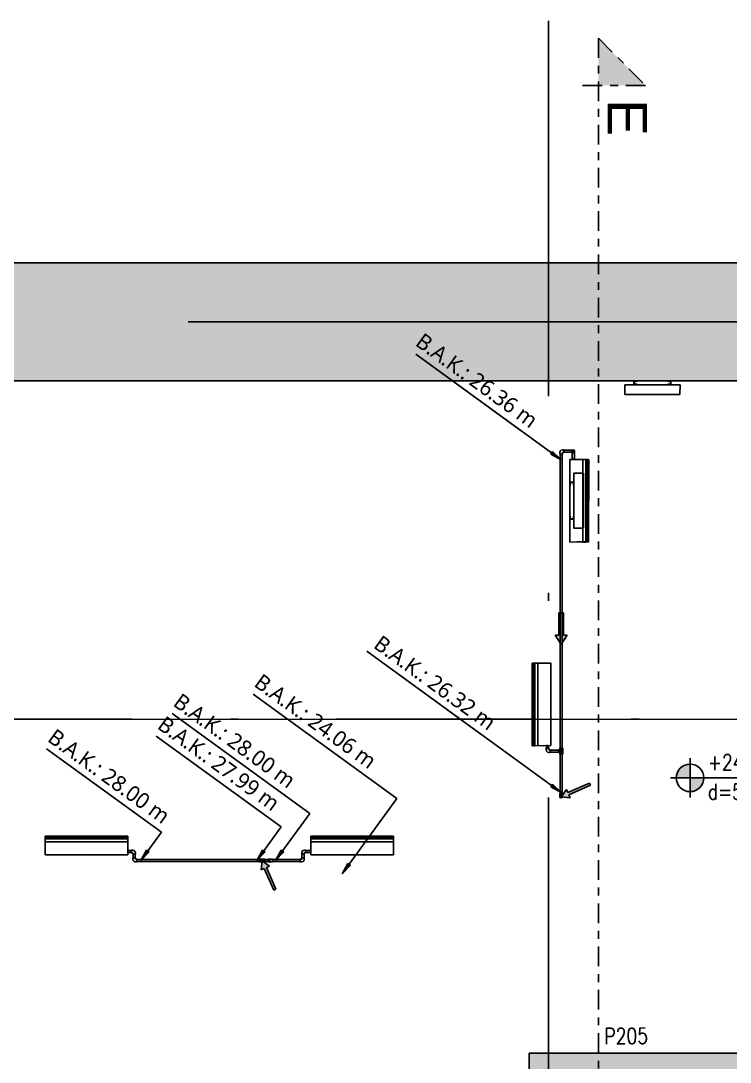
# Model space of a CAD drawing. Header units: inches. Extents: x 400392 to 401495, y 4543971 to 4544133.
# Drawn here: x 400850.69 to 400859.7, y 4544063.98 to 4544077.22 of the extents above; entities that cross this region are included whole.
import ezdxf
from ezdxf.enums import TextEntityAlignment as Align

# ---------------------------------------------------------------- set-up
doc = ezdxf.new("R2010")
doc.units = ezdxf.units.IN
doc.header["$MEASUREMENT"] = 0
for name, pattern in [('AKS', [3, 2.5, -0.25, 0, -0.25]), ('CENTER', [2, 1.25, -0.25, 0.25, -0.25]), ('CONTINU', [0]), ('DASHDOT2', [0.5, 0.25, -0.125, 0, -0.125])]:
    doc.linetypes.add(name, pattern=pattern)
doc.layers.add('A-DETL', color=90, linetype='Continuous', lineweight=15)
doc.layers.add('A-DETL-GENF', color=92, linetype='Continuous', lineweight=9)
for name, color, linetype in [('aks prota', 2, 'AKS'), ('kesit tarama prota', 252, 'Continuous'), ('kolon tarama prota', 252, 'Continuous'), ('perde prota', 1, 'Continuous'), ('PRT-AL-TUNEL_EKSENI', 14, 'DASHDOT2'), ('skesit prota', 7, 'Continuous'), ('st-s_level (kot)', 6, 'Continuous'), ('st-s_levelmark (kot işareti)', 4, 'Continuous'), ('tkesit prota', 7, 'Continuous'), ('tperde prota', 6, 'Continuous')]:
    doc.layers.add(name, color=color, linetype=linetype)
doc.styles.add('Arial', font='Arial.ttf')
doc.styles.add('OLCU', font='romanstw.shx')
doc.styles.add('Segoe UI Light_1', font='', dxfattribs={"height": 200})
doc.styles.add('tkolon', font='romanstw.shx')
doc.styles.get('Segoe UI Light_1').set_extended_font_data('Segoe UI Light')

# ---------------------------------------------------------------- blocks, each defined once
blk = doc.blocks.new('+24.06 mekanik')
at = {"layer": 'kolon tarama prota'}
for points in [[(98174, 200864), (98024, 200883), (98024, 200844)], [(99554, 198965), (99422, 199014), (99461, 199042), (99294, 199271), (99343, 199306), (99509, 199077), (99548, 199105)], [(100693, 197395), (100693, 197513), (100731, 197491), (100881, 197750), (100907, 197735), (100757, 197476), (100795, 197454)], [(100660, 197442), (100510, 197462), (100510, 197422)], [(99017, 194968), (99037, 195118), (98997, 195118)], [(98232, 194608), (98252, 194758), (98213, 194758)], [(98039, 194468), (98059, 194618), (98019, 194618)], [(98094, 194505), (98212, 194505), (98190, 194467), (98449, 194317), (98434, 194291), (98175, 194441), (98153, 194403)], [(96847, 193601), (96866, 193751), (96827, 193751)]]:
    blk.add_hatch(color=253, dxfattribs=at).paths.add_polyline_path(points, flags=0)
at = {"layer": 'kolon tarama prota', "color": 253}
for p, q in [((98835, 202524), (98268, 202112)), ((98268, 202112), (98835, 202524)), ((98712, 202497), (98680, 202473)), ((98680, 202473), (98712, 202497)), ((98680, 202473), (98683, 202469)), ((98683, 202469), (98680, 202473)), ((98680, 202473), (98680, 202473)), ((98683, 202469), (98711, 202490)), ((98711, 202490), (98683, 202469)), ((98683, 202469), (98683, 202469)), ((98735, 202457), (98706, 202437)), ((98706, 202437), (98735, 202457)), ((98706, 202437), (98709, 202433)), ((98709, 202433), (98706, 202437)), ((98706, 202437), (98706, 202437)), ((98709, 202433), (98742, 202456)), ((98742, 202456), (98709, 202433)), ((98709, 202433), (98709, 202433)), ((98711, 202490), (98735, 202457)), ((98735, 202457), (98711, 202490)), ((98711, 202490), (98711, 202490)), ((98742, 202456), (98712, 202497)), ((98712, 202497), (98742, 202456)), ((98712, 202497), (98712, 202497)), ((98735, 202457), (98735, 202457)), ((98742, 202456), (98742, 202456)), ((98908, 202423), (98835, 202524)), ((98835, 202524), (98908, 202423)), ((98835, 202524), (98835, 202524)), ((98342, 202011), (98908, 202423)), ((98908, 202423), (98342, 202011)), ((98908, 202423), (98908, 202423)), ((98364, 202244), (98332, 202221)), ((98332, 202221), (98364, 202244)), ((98332, 202221), (98361, 202180)), ((98361, 202180), (98332, 202221)), ((98332, 202221), (98332, 202221)), ((98339, 202219), (98367, 202240)), ((98367, 202240), (98339, 202219)), ((98363, 202187), (98339, 202219)), ((98339, 202219), (98363, 202187)), ((98339, 202219), (98339, 202219)), ((98361, 202180), (98394, 202204)), ((98394, 202204), (98361, 202180)), ((98361, 202180), (98361, 202180)), ((98391, 202208), (98363, 202187)), ((98363, 202187), (98391, 202208)), ((98363, 202187), (98363, 202187)), ((98367, 202240), (98364, 202244)), ((98364, 202244), (98367, 202240)), ((98364, 202244), (98364, 202244)), ((98367, 202240), (98367, 202240)), ((98394, 202204), (98391, 202208)), ((98391, 202208), (98394, 202204)), ((98391, 202208), (98391, 202208)), ((98394, 202204), (98394, 202204)), ((98268, 202112), (98342, 202011)), ((98342, 202011), (98268, 202112)), ((98268, 202112), (98268, 202112)), ((98342, 202011), (98342, 202011)), ((98129, 200986), (98114, 200975)), ((98212, 201042), (98131, 200983)), ((98147, 200962), (98227, 201021)), ((98235, 201019), (98282, 200955)), ((98304, 200970), (98257, 201035)), ((98260, 200932), (98335, 200987)), ((98332, 200984), (98260, 200932)), ((98393, 201029), (98332, 200984)), ((98335, 200987), (98377, 201017)), ((98377, 201017), (98438, 201061)), ((98425, 201052), (98393, 201029)), ((99010, 200179), (98393, 201029)), ((98432, 201057), (98425, 201052)), ((99043, 200203), (98425, 201052)), ((98453, 201072), (98432, 201057)), ((99049, 200208), (98432, 201057)), ((98438, 201061), (98453, 201072)), ((99055, 200212), (98438, 201061)), ((98453, 201072), (99070, 200223)), ((99071, 200223), (98454, 201073)), ((95889, 200864), (97568, 200864)), ((98174, 200864), (95889, 200864)), ((98174, 200864), (98024, 200883)), ((98024, 200883), (98024, 200844)), ((98024, 200844), (98174, 200864)), ((98107, 200929), (98118, 200914)), ((98120, 200916), (100319, 197889)), ((98133, 200949), (98148, 200960)), ((98133, 200948), (98133, 200949)), ((98133, 200948), (98133, 200948)), ((98144, 200933), (98133, 200948)), ((100340, 197905), (98142, 200931)), ((98260, 200932), (98260, 200932)), ((98877, 200082), (98260, 200932)), ((98877, 200082), (98260, 200932)), ((98309, 200974), (98277, 200951)), ((98277, 200951), (98309, 200974)), ((98277, 200951), (98280, 200947)), ((98312, 200970), (98280, 200947)), ((98280, 200947), (98312, 200970)), ((98302, 200969), (98286, 200957)), ((98286, 200957), (98302, 200969)), ((98302, 200969), (98286, 200957)), ((98286, 200957), (98302, 200969)), ((98286, 200957), (98289, 200953)), ((98286, 200957), (98289, 200953)), ((98305, 200965), (98289, 200953)), ((98289, 200953), (98305, 200965)), ((98305, 200965), (98289, 200953)), ((98289, 200953), (98305, 200965)), ((98305, 200965), (98302, 200969)), ((98305, 200965), (98302, 200969)), ((98312, 200970), (98309, 200974)), ((98505, 200894), (98404, 200820)), ((98404, 200820), (98505, 200894)), ((98916, 200327), (98505, 200894)), ((98505, 200894), (98916, 200327)), ((98505, 200894), (98505, 200894)), ((98404, 200820), (98815, 200254)), ((98815, 200254), (98404, 200820)), ((98404, 200820), (98404, 200820)), ((98471, 200727), (98431, 200698)), ((98431, 200698), (98471, 200727)), ((98438, 200697), (98470, 200720)), ((98470, 200720), (98438, 200697)), ((98470, 200720), (98491, 200692)), ((98491, 200692), (98470, 200720)), ((98470, 200720), (98470, 200720)), ((98495, 200695), (98471, 200727)), ((98471, 200727), (98495, 200695)), ((98471, 200727), (98471, 200727)), ((98431, 200698), (98454, 200665)), ((98454, 200665), (98431, 200698)), ((98431, 200698), (98431, 200698)), ((98458, 200668), (98438, 200697)), ((98438, 200697), (98458, 200668)), ((98438, 200697), (98438, 200697)), ((98454, 200665), (98458, 200668)), ((98458, 200668), (98454, 200665)), ((98454, 200665), (98454, 200665)), ((98458, 200668), (98458, 200668)), ((98491, 200692), (98495, 200695)), ((98495, 200695), (98491, 200692)), ((98491, 200692), (98491, 200692)), ((98495, 200695), (98495, 200695)), ((98589, 200522), (98589, 200522)), ((98688, 200353), (98684, 200350)), ((98684, 200350), (98688, 200353)), ((98684, 200350), (98707, 200318)), ((98707, 200318), (98684, 200350)), ((98684, 200350), (98684, 200350)), ((98708, 200325), (98688, 200353)), ((98688, 200353), (98708, 200325)), ((98688, 200353), (98688, 200353)), ((98707, 200318), (98748, 200347)), ((98748, 200347), (98707, 200318)), ((98707, 200318), (98707, 200318)), ((98741, 200348), (98708, 200325)), ((98708, 200325), (98741, 200348)), ((98708, 200325), (98708, 200325)), ((98724, 200379), (98720, 200376)), ((98720, 200376), (98724, 200379)), ((98720, 200376), (98741, 200348)), ((98741, 200348), (98720, 200376)), ((98720, 200376), (98720, 200376)), ((98748, 200347), (98724, 200379)), ((98724, 200379), (98748, 200347)), ((98724, 200379), (98724, 200379)), ((98741, 200348), (98741, 200348)), ((98748, 200347), (98748, 200347)), ((98815, 200254), (98916, 200327)), ((98916, 200327), (98815, 200254)), ((98916, 200327), (98916, 200327)), ((98815, 200254), (98815, 200254)), ((99055, 200212), (98994, 200168)), ((99010, 200179), (99043, 200203)), ((99043, 200203), (99049, 200208)), ((99049, 200208), (99070, 200223)), ((99070, 200223), (99055, 200212)), ((98952, 200137), (98877, 200082)), ((98877, 200082), (98949, 200135)), ((98877, 200082), (98877, 200082)), ((98949, 200135), (99010, 200179)), ((98994, 200168), (98952, 200137)), ((99343, 199306), (99294, 199271)), ((99343, 199306), (99294, 199271)), ((99294, 199271), (99461, 199042)), ((99461, 199042), (99294, 199271)), ((99509, 199077), (99343, 199306)), ((99509, 199077), (99343, 199306)), ((99461, 199042), (99422, 199014)), ((99461, 199042), (99422, 199014)), ((99422, 199014), (99554, 198965)), ((99422, 199014), (99554, 198965)), ((99548, 199105), (99509, 199077)), ((99509, 199077), (99548, 199105)), ((99554, 198965), (99548, 199105)), ((99548, 199105), (99554, 198965)), ((99410, 198567), (99471, 198611)), ((99455, 198599), (99422, 198576)), ((99516, 198644), (99455, 198599)), ((99455, 198599), (100072, 197750)), ((99471, 198611), (99513, 198642)), ((99513, 198642), (99588, 198696)), ((99588, 198696), (99516, 198644)), ((99588, 198696), (99588, 198696)), ((99588, 198696), (100205, 197847)), ((99588, 198696), (100205, 197847)), ((99394, 198555), (100011, 197706)), ((99416, 198571), (99395, 198556)), ((99395, 198556), (99410, 198567)), ((100013, 197707), (99395, 198556)), ((99410, 198567), (100027, 197717)), ((99422, 198576), (99416, 198571)), ((99416, 198571), (100033, 197722)), ((99422, 198576), (100040, 197726)), ((99877, 198257), (99877, 198257)), ((100205, 197847), (100130, 197792)), ((100133, 197794), (100205, 197847)), ((100153, 197809), (100185, 197832)), ((100185, 197832), (100153, 197809)), ((100153, 197809), (100156, 197805)), ((100156, 197805), (100188, 197828)), ((100188, 197828), (100156, 197805)), ((100160, 197814), (100176, 197826)), ((100176, 197826), (100160, 197814)), ((100160, 197814), (100176, 197826)), ((100176, 197826), (100160, 197814)), ((100160, 197814), (100163, 197810)), ((100160, 197814), (100163, 197810)), ((100161, 197809), (100172, 197816)), ((100172, 197816), (100161, 197809)), ((100161, 197809), (100178, 197785)), ((100163, 197810), (100179, 197822)), ((100179, 197822), (100163, 197810)), ((100163, 197810), (100179, 197822)), ((100179, 197822), (100163, 197810)), ((100172, 197816), (100183, 197824)), ((100183, 197824), (100172, 197816)), ((100179, 197822), (100176, 197826)), ((100179, 197822), (100176, 197826)), ((100176, 197784), (100202, 197803)), ((100202, 197803), (100176, 197784)), ((100200, 197801), (100183, 197824)), ((100188, 197828), (100185, 197832)), ((100189, 197793), (100200, 197801)), ((100200, 197801), (100189, 197793)), ((100213, 197788), (100202, 197803)), ((100205, 197847), (100205, 197847)), ((100229, 197798), (100214, 197788)), ((100315, 197858), (100230, 197796)), ((100246, 197775), (100331, 197836)), ((100328, 197871), (100313, 197860)), ((100315, 197886), (100358, 197827)), ((100332, 197834), (100347, 197844)), ((100388, 197849), (100345, 197908)), ((100362, 197830), (100660, 197420)), ((100682, 197435), (100383, 197846)), ((100013, 197707), (100033, 197722)), ((100027, 197717), (100013, 197707)), ((100088, 197762), (100027, 197717)), ((100033, 197722), (100040, 197726)), ((100040, 197726), (100072, 197750)), ((100072, 197750), (100133, 197794)), ((100130, 197792), (100088, 197762)), ((100176, 197784), (100186, 197769)), ((100178, 197785), (100189, 197793)), ((100189, 197793), (100178, 197785)), ((100233, 197761), (100248, 197772)), ((100881, 197750), (100731, 197491)), ((100731, 197491), (100881, 197750)), ((100757, 197476), (100907, 197735)), ((100757, 197476), (100907, 197735)), ((100907, 197735), (100881, 197750)), ((100907, 197735), (100881, 197750)), ((97606, 197442), (99396, 197442)), ((100660, 197442), (97606, 197442)), ((100660, 197442), (100510, 197462)), ((100510, 197462), (100510, 197422)), ((100510, 197422), (100660, 197442)), ((100658, 197418), (100668, 197403)), ((100695, 197422), (100684, 197437)), ((100731, 197491), (100693, 197513)), ((100693, 197513), (100693, 197395)), ((100731, 197491), (100693, 197513)), ((100693, 197513), (100693, 197395)), ((100693, 197395), (100795, 197454)), ((100795, 197454), (100693, 197395)), ((100795, 197454), (100757, 197476)), ((100757, 197476), (100795, 197454)), ((99017, 196153), (96757, 196153)), ((99017, 194968), (99017, 196153)), ((99262, 195740), (98412, 195123)), ((98413, 195122), (99262, 195739)), ((99273, 195725), (98423, 195107)), ((99277, 195719), (98428, 195102)), ((99282, 195712), (98433, 195095)), ((99305, 195680), (98456, 195063)), ((99277, 195719), (99262, 195739)), ((99262, 195739), (99273, 195725)), ((99273, 195725), (99317, 195663)), ((99282, 195712), (99277, 195719)), ((99305, 195680), (99282, 195712)), ((99350, 195619), (99305, 195680)), ((99317, 195663), (99348, 195622)), ((99348, 195622), (99402, 195546)), ((99402, 195546), (99350, 195619)), ((99402, 195546), (98553, 194929)), ((99402, 195546), (98553, 194929)), ((99402, 195546), (99402, 195546)), ((98232, 195348), (96069, 195348)), ((98232, 194608), (98232, 195348)), ((98963, 195258), (98963, 195258)), ((98423, 195107), (98413, 195122)), ((98413, 195122), (98428, 195102)), ((98468, 195046), (98423, 195107)), ((98428, 195102), (98433, 195095)), ((98433, 195095), (98456, 195063)), ((98456, 195063), (98500, 195001)), ((98498, 195004), (98468, 195046)), ((99037, 195118), (98997, 195118)), ((98997, 195118), (99017, 194968)), ((99017, 194968), (99037, 195118)), ((98039, 194996), (96074, 194996)), ((98039, 194468), (98039, 194996)), ((98465, 194941), (98450, 194930)), ((98515, 194973), (98466, 194938)), ((98466, 194938), (98474, 194927)), ((98474, 194927), (98466, 194938)), ((98469, 194904), (98484, 194914)), ((98469, 194903), (98469, 194904)), ((98469, 194902), (98469, 194903)), ((98480, 194888), (98469, 194902)), ((98474, 194927), (98482, 194917)), ((98482, 194917), (98474, 194927)), ((98504, 194849), (98477, 194886)), ((98482, 194917), (98530, 194952)), ((98553, 194929), (98498, 195004)), ((98500, 195001), (98553, 194929)), ((98515, 194982), (98511, 194979)), ((98511, 194979), (98534, 194946)), ((98534, 194946), (98511, 194979)), ((98515, 194982), (98538, 194949)), ((98538, 194949), (98515, 194982)), ((98515, 194973), (98523, 194963)), ((98523, 194963), (98515, 194973)), ((98520, 194974), (98516, 194971)), ((98520, 194974), (98516, 194971)), ((98516, 194971), (98528, 194955)), ((98528, 194955), (98516, 194971)), ((98516, 194971), (98528, 194955)), ((98528, 194955), (98516, 194971)), ((98520, 194974), (98532, 194958)), ((98532, 194958), (98520, 194974)), ((98520, 194974), (98532, 194958)), ((98532, 194958), (98520, 194974)), ((98523, 194963), (98530, 194952)), ((98530, 194952), (98523, 194963)), ((98528, 194955), (98532, 194958)), ((98528, 194955), (98532, 194958)), ((98534, 194946), (98538, 194949)), ((98553, 194929), (98553, 194929)), ((98478, 194803), (98194, 194597)), ((98210, 194575), (98493, 194781)), ((98252, 194758), (98213, 194758)), ((98213, 194758), (98232, 194608)), ((98232, 194608), (98252, 194758)), ((98443, 194883), (98453, 194869)), ((98456, 194870), (98482, 194833)), ((98491, 194816), (98476, 194805)), ((98480, 194832), (98491, 194817)), ((98491, 194817), (98491, 194816)), ((98491, 194816), (98491, 194816)), ((98495, 194779), (98510, 194789)), ((98517, 194836), (98506, 194851)), ((98055, 194495), (96798, 193582)), ((98059, 194618), (98019, 194618)), ((98019, 194618), (98039, 194468)), ((98039, 194468), (98059, 194618)), ((98106, 194536), (98081, 194518)), ((98094, 194505), (98153, 194403)), ((98212, 194505), (98094, 194505)), ((98212, 194505), (98094, 194505)), ((98153, 194403), (98094, 194505)), ((98100, 194492), (98125, 194510)), ((98155, 194568), (98108, 194534)), ((98123, 194512), (98171, 194547)), ((98160, 194576), (98153, 194571)), ((98172, 194544), (98179, 194550)), ((98192, 194599), (98178, 194588)), ((98190, 194467), (98212, 194505)), ((98190, 194467), (98212, 194505)), ((98197, 194562), (98211, 194573)), ((96814, 193561), (98070, 194474)), ((98153, 194403), (98175, 194441)), ((98175, 194441), (98153, 194403)), ((98175, 194441), (98434, 194291)), ((98175, 194441), (98434, 194291)), ((98449, 194317), (98190, 194467)), ((98190, 194467), (98449, 194317)), ((98434, 194291), (98449, 194317)), ((98434, 194291), (98449, 194317)), ((96847, 194045), (95043, 194045)), ((96847, 193601), (96847, 194045)), ((96529, 193754), (95679, 193137)), ((95680, 193136), (96530, 193753)), ((96540, 193739), (95691, 193122)), ((96545, 193733), (95695, 193116)), ((96549, 193726), (95700, 193109)), ((96573, 193694), (95723, 193077)), ((96545, 193733), (96530, 193753)), ((96530, 193753), (96540, 193739)), ((96540, 193739), (96585, 193678)), ((96549, 193726), (96545, 193733)), ((96573, 193694), (96549, 193726)), ((96617, 193633), (96573, 193694)), ((96866, 193751), (96827, 193751)), ((96827, 193751), (96847, 193601)), ((96847, 193601), (96866, 193751)), ((96585, 193678), (96615, 193636)), ((96615, 193636), (96670, 193561)), ((96670, 193561), (96617, 193633)), ((96636, 193616), (96632, 193613)), ((96632, 193613), (96655, 193581)), ((96655, 193581), (96632, 193613)), ((96636, 193616), (96659, 193584)), ((96659, 193584), (96636, 193616)), ((96641, 193609), (96637, 193606)), ((96641, 193609), (96637, 193606)), ((96637, 193606), (96649, 193590)), ((96649, 193590), (96637, 193606)), ((96637, 193606), (96649, 193590)), ((96649, 193590), (96637, 193606)), ((96673, 193635), (96640, 193611)), ((96647, 193600), (96640, 193611)), ((96640, 193611), (96647, 193600)), ((96641, 193609), (96653, 193592)), ((96653, 193592), (96641, 193609)), ((96641, 193609), (96653, 193592)), ((96653, 193592), (96641, 193609)), ((96655, 193589), (96647, 193600)), ((96647, 193600), (96655, 193589)), ((96649, 193590), (96653, 193592)), ((96649, 193590), (96653, 193592)), ((96655, 193589), (96688, 193613)), ((96655, 193581), (96659, 193584)), ((96686, 193648), (96671, 193637)), ((96671, 193637), (96690, 193611)), ((96690, 193611), (96671, 193637)), ((96680, 193624), (96673, 193635)), ((96673, 193635), (96680, 193624)), ((96688, 193613), (96680, 193624)), ((96680, 193624), (96688, 193613)), ((96690, 193611), (96705, 193621)), ((96706, 193621), (96717, 193606)), ((96719, 193608), (96746, 193571)), ((96743, 193626), (96732, 193640)), ((96767, 193587), (96741, 193624)), ((96743, 193570), (96754, 193555)), ((96780, 193574), (96769, 193589)), ((96781, 193574), (96780, 193574)), ((96796, 193585), (96781, 193574)), ((96781, 193574), (96781, 193574)), ((96670, 193561), (95820, 192943)), ((96670, 193561), (95820, 192943)), ((96670, 193561), (96670, 193561)), ((96800, 193548), (96815, 193558)), ((96230, 193272), (96230, 193272)), ((95691, 193122), (95680, 193136)), ((95680, 193136), (95695, 193116)), ((95735, 193060), (95691, 193122)), ((95695, 193116), (95700, 193109)), ((95700, 193109), (95723, 193077)), ((95723, 193077), (95768, 193016)), ((95766, 193019), (95735, 193060)), ((95820, 192943), (95766, 193019)), ((95768, 193016), (95820, 192943)), ((95820, 192943), (95820, 192943))]:
    blk.add_line(p, q, dxfattribs=at)
at = {"layer": 'kolon tarama prota', "color": 253, "extrusion": (0, 0, -1)}
for p, q in [((98053, 194498), (98068, 194508)), ((98087, 194482), (98072, 194471))]:
    blk.add_line(p, q, dxfattribs=at)
at = {"layer": 'kolon tarama prota', "color": 253, "flags": 128}
for points in [[(98114, 200975), (98103, 200961), (98101, 200953)], [(98211, 201044), (98221, 201051), (98226, 201055), (98226, 201055)], [(98223, 201034), (98220, 201045), (98226, 201055)], [(98244, 201030), (98232, 201028), (98223, 201034)], [(98223, 201034), (98225, 201030), (98232, 201021), (98234, 201018)], [(98226, 201055), (98237, 201058), (98247, 201052)], [(98244, 201030), (98240, 201028), (98231, 201021), (98229, 201019)], [(98247, 201052), (98250, 201040), (98244, 201030)], [(98258, 201036), (98251, 201046), (98247, 201051), (98247, 201052)], [(98101, 200953), (98103, 200936), (98107, 200929)], [(100342, 197881), (100338, 197878), (100329, 197871), (100328, 197871)], [(100347, 197844), (100356, 197851), (100361, 197854), (100361, 197854)], [(100186, 197769), (100200, 197758), (100218, 197755), (100233, 197761)], [(100214, 197788), (100213, 197788), (100213, 197788)], [(100668, 197403), (100675, 197394), (100678, 197390), (100678, 197390)], [(100705, 197409), (100702, 197412), (100695, 197421), (100695, 197422)], [(98450, 194930), (98439, 194916), (98437, 194908)], [(98437, 194908), (98439, 194891), (98443, 194883)], [(98510, 194789), (98521, 194803), (98523, 194810)], [(98523, 194810), (98521, 194828), (98517, 194836)], [(98178, 194588), (98166, 194580), (98160, 194576)], [(98179, 194550), (98188, 194556), (98197, 194562)], [(96732, 193640), (96718, 193651), (96701, 193654), (96686, 193648)], [(96705, 193621), (96705, 193621), (96706, 193621)], [(96754, 193555), (96768, 193544), (96777, 193542)], [(96777, 193542), (96794, 193544), (96800, 193548)]]:
    blk.add_lwpolyline(points, dxfattribs=at)
at = {"layer": 'kolon tarama prota', "color": 253, "extrusion": (0, 0, -1), "flags": 128}
for points in [[(-98081, 194518), (-98078, 194516), (-98069, 194509), (-98068, 194508)], [(-98081, 194518), (-98075, 194508), (-98077, 194496), (-98078, 194496)], [(-98078, 194496), (-98088, 194489), (-98100, 194492), (-98100, 194492)], [(-98104, 194515), (-98094, 194521), (-98082, 194519), (-98081, 194518)], [(-98087, 194482), (-98096, 194489), (-98100, 194492), (-98100, 194492)], [(-98100, 194492), (-98107, 194502), (-98104, 194514), (-98104, 194515)]]:
    blk.add_lwpolyline(points, dxfattribs=at)
at = {"layer": 'kolon tarama prota', "color": 253}
for centre, radius, start, end in [((98235, 201043), 15.2, 36, 216), ((98235, 201043), 15.2, 126, 306), ((98235, 201043), 13.3, 0, 180), ((98235, 201043), 13.3, 180, 0), ((98235, 201043), 15.2, 216, 36), ((98235, 201043), 15.2, 306, 126), ((98235, 201036), 6.67, 90, 270), ((98235, 201049), 6.67, 270, 90), ((100351, 197867), 18.6, 126, 306), ((100351, 197867), 16.3, 36, 216), ((100351, 197867), 13.3, 0, 180), ((100351, 197867), 16.3, 216, 36), ((100351, 197867), 13.3, 180, 0), ((100351, 197867), 18.6, 306, 126), ((100351, 197861), 6.67, 90, 270), ((100351, 197874), 6.67, 270, 90), ((100691, 197399), 16.3, 126, 306), ((100692, 197399), 13.3, 0, 180), ((100691, 197399), 16.3, 306, 126), ((100692, 197406), 6.67, 270, 90), ((100692, 197399), 13.3, 180, 0), ((100692, 197392), 6.67, 90, 270), ((98091, 194505), 16.3, 36, 216), ((98091, 194505), 16.3, 36, 216), ((98091, 194505), 13.3, 0, 180), ((98091, 194505), 13.3, 0, 180), ((98091, 194505), 16.3, 216, 36), ((98091, 194505), 16.3, 216, 36), ((98091, 194505), 13.3, 180, 0), ((98091, 194505), 13.3, 180, 0), ((98091, 194499), 6.67, 90, 270), ((98091, 194499), 6.67, 90, 270), ((98091, 194512), 6.67, 270, 90), ((98091, 194512), 6.67, 270, 90)]:
    blk.add_arc(centre, radius, start, end, dxfattribs=at)
at = {"layer": 'kolon tarama prota', "color": 253, "extrusion": (0, 0, -1)}
for start, end in [(324, 144), (144, 324)]:
    blk.add_arc((-98091, 194505), 16.3, start, end, dxfattribs=at)
at = {"layer": 'kolon tarama prota', "color": 253}
for centre, major_axis, ratio, start_param, end_param in [((98139, 200973), (-9.6, 13.2), 0.01, 0.009993, 3.151586), ((98139, 200973), (-9.6, 13.2), 0.01, 3.151586, 6.293179), ((98139, 200973), (-7.8, 10.8), 0.009639, 4.712389, 6.283185), ((98139, 200973), (-7.8, 10.8), 0.009639, 0, 1.570796), ((98220, 201031), (-8.9, 12.3), 0.00969, 4.712389, 7.853982), ((98220, 201031), (-7.8, 10.8), 0.009639, 4.712389, 6.283185), ((98220, 201031), (-7.8, 10.8), 0.009639, 0, 1.570796), ((98220, 201031), (-8.9, 12.3), 0.00969, 1.570796, 4.712389), ((98220, 201031), (-7.8, 10.8), 0.009639, 1.570796, 3.141593), ((98220, 201031), (-7.8, 10.8), 0.009639, 3.141593, 4.712389), ((98246, 201027), (-12.3, -8.9), 0.01, 4.712389, 7.853982), ((98246, 201027), (10.8, 7.8), 0.01, 3.141593, 4.712389), ((98246, 201027), (10.8, 7.8), 0.01, 1.570796, 3.141593), ((98246, 201027), (-12.3, -8.9), 0.01, 1.570796, 4.712389), ((98246, 201027), (10.8, 7.8), 0.01, 4.712389, 6.283185), ((98246, 201027), (10.8, 7.8), 0.01, 0, 1.570796), ((98131, 200923), (13.2, 9.6), 0.009994, 6.273186, 9.414779), ((98131, 200923), (13.2, 9.6), 0.009994, 3.131593, 6.273186), ((98131, 200923), (10.8, 7.8), 0.010005, 3.141593, 4.712389), ((98131, 200923), (10.8, 7.8), 0.010005, 1.570796, 3.141593), ((98131, 200923), (10.8, 7.8), 0.010005, 4.712389, 6.283185), ((98131, 200923), (10.8, 7.8), 0.010005, 0, 1.570796), ((98139, 200973), (-7.8, 10.8), 0.009639, 1.570796, 3.141593), ((98139, 200973), (-7.8, 10.8), 0.009639, 3.141593, 4.712389), ((98293, 200962), (10.8, 7.8), 0.01, 1.570796, 3.141593), ((98293, 200962), (10.8, 7.8), 0.01, 3.141593, 4.712389), ((98293, 200962), (10.8, 7.8), 0.01, 0, 1.570796), ((98293, 200962), (10.8, 7.8), 0.01, 4.712389, 6.283185), ((100238, 197785), (-9.6, 13.2), 0.01027, 3.141593, 6.283185), ((100238, 197785), (-9.6, 13.2), 0.01027, 0, 3.141593), ((100323, 197847), (-9.6, 13.2), 0.01027, 4.712389, 7.853982), ((100330, 197897), (15.1, 11), 0.010005, 1.570796, 4.712389), ((100323, 197847), (-7.8, 10.8), 0.010179, 4.712389, 6.283185), ((100323, 197847), (-7.8, 10.8), 0.010179, 0, 1.570796), ((100330, 197897), (10.8, 7.8), 0.010005, 1.570796, 3.141593), ((100330, 197897), (10.8, 7.8), 0.010005, 3.141593, 4.712389), ((100323, 197847), (-7.8, 10.8), 0.010179, 3.141593, 4.712389), ((100323, 197847), (-7.8, 10.8), 0.010179, 1.570796, 3.141593), ((100323, 197847), (-9.6, 13.2), 0.01027, 1.570796, 4.712389), ((100330, 197897), (15.1, 11), 0.010005, 4.712389, 7.853982), ((100330, 197897), (10.8, 7.8), 0.010005, 0, 1.570796), ((100330, 197897), (10.8, 7.8), 0.010005, 4.712389, 6.283185), ((100373, 197838), (15.1, 11), 0.010005, 1.570796, 4.712389), ((100373, 197838), (10.8, 7.8), 0.010005, 3.141593, 4.712389), ((100373, 197838), (10.8, 7.8), 0.010005, 1.570796, 3.141593), ((100373, 197838), (15.1, 11), 0.010005, 4.712389, 7.853982), ((100373, 197838), (10.8, 7.8), 0.010005, 4.712389, 6.283185), ((100373, 197838), (10.8, 7.8), 0.010005, 0, 1.570796), ((100238, 197785), (-7.8, 10.8), 0.010179, 0, 1.570796), ((100238, 197785), (-7.8, 10.8), 0.010179, 4.712389, 6.283185), ((100238, 197785), (-7.8, 10.8), 0.010179, 1.570796, 3.141593), ((100238, 197785), (-7.8, 10.8), 0.010179, 3.141593, 4.712389), ((100671, 197428), (13.2, 9.6), 0.010079, 1.570796, 4.712389), ((100671, 197428), (10.8, 7.8), 0.010005, 1.570796, 3.141593), ((100671, 197428), (10.8, 7.8), 0.010005, 3.141593, 4.712389), ((100671, 197428), (13.2, 9.6), 0.010079, 4.712389, 7.853982), ((100671, 197428), (10.8, 7.8), 0.010005, 0, 1.570796), ((100671, 197428), (10.8, 7.8), 0.010005, 4.712389, 6.283185), ((98466, 194878), (13.2, 9.6), 0.01, 6.273186, 9.414779), ((98466, 194878), (13.2, 9.6), 0.01, 3.131593, 6.273186), ((98474, 194927), (-9.6, 13.2), 0.01, 0.009999, 3.151592), ((98474, 194927), (-9.6, 13.2), 0.01, 3.151592, 6.293184), ((98466, 194878), (10.8, 7.8), 0.009456, 0, 1.570796), ((98466, 194878), (10.8, 7.8), 0.009456, 4.712389, 6.283185), ((98466, 194878), (10.8, 7.8), 0.009456, 3.141593, 4.712389), ((98466, 194878), (10.8, 7.8), 0.009456, 1.570796, 3.141593), ((98485, 194792), (-9.6, 13.2), 0.01, 0.009456, 3.151048), ((98485, 194792), (-9.6, 13.2), 0.01, 3.151048, 6.292641), ((98485, 194792), (-7.8, 10.8), 0.01, 0, 1.570796), ((98485, 194792), (-7.8, 10.8), 0.01, 4.712389, 6.283185), ((98493, 194841), (13.2, 9.6), 0.009456, 6.273186, 9.414779), ((98493, 194841), (13.2, 9.6), 0.009456, 3.131593, 6.273186), ((98493, 194841), (10.8, 7.8), 0.009456, 1.570796, 3.141593), ((98493, 194841), (10.8, 7.8), 0.009456, 3.141593, 4.712389), ((98485, 194792), (-7.8, 10.8), 0.01, 1.570796, 3.141593), ((98485, 194792), (-7.8, 10.8), 0.01, 3.141593, 4.712389), ((98493, 194841), (10.8, 7.8), 0.009456, 0, 1.570796), ((98493, 194841), (10.8, 7.8), 0.009456, 4.712389, 6.283185), ((98062, 194485), (-7.8, 10.8), 0.010006, 4.712389, 6.283185), ((98062, 194485), (-7.8, 10.8), 0.010006, 0, 1.570796), ((98116, 194523), (-9.6, 13.2), 0.870982, 4.712389, 7.853982), ((98116, 194523), (-7.8, 10.8), 0.870982, 0, 1.570796), ((98116, 194523), (-9.6, 13.2), 0.870982, 1.570796, 4.712389), ((98116, 194523), (-7.8, 10.8), 0.870982, 1.570796, 3.141593), ((98116, 194523), (-7.8, 10.8), 0.870982, 4.712389, 6.283185), ((98116, 194523), (-7.8, 10.8), 0.870982, 3.141593, 4.712389), ((98163, 194557), (-9.6, 13.2), 0.870982, 4.712389, 7.853982), ((98163, 194557), (-7.8, 10.8), 0.870982, 0, 1.570796), ((98163, 194557), (-9.6, 13.2), 0.870982, 1.570796, 4.712389), ((98163, 194557), (-7.8, 10.8), 0.870982, 1.570796, 3.141593), ((98163, 194557), (-7.8, 10.8), 0.870982, 4.712389, 6.283185), ((98163, 194557), (-7.8, 10.8), 0.870982, 3.141593, 4.712389), ((98202, 194586), (-9.6, 13.2), 0.01, 4.712389, 7.853982), ((98202, 194586), (-7.8, 10.8), 0.01, 4.712389, 6.283185), ((98202, 194586), (-7.8, 10.8), 0.01, 0, 1.570796), ((98202, 194586), (-7.8, 10.8), 0.01, 3.141593, 4.712389), ((98202, 194586), (-7.8, 10.8), 0.01, 1.570796, 3.141593), ((98202, 194586), (-9.6, 13.2), 0.01, 1.570796, 4.712389), ((98062, 194485), (-7.8, 10.8), 0.010006, 1.570796, 3.141593), ((98062, 194485), (-7.8, 10.8), 0.010006, 3.141593, 4.712389), ((96730, 193616), (13.2, 9.6), 0.01, 3.141593, 6.283185), ((96730, 193616), (13.2, 9.6), 0.01, 0, 3.141593), ((96730, 193616), (10.8, 7.8), 0.009454, 3.141593, 4.712389), ((96730, 193616), (10.8, 7.8), 0.009454, 1.570796, 3.141593), ((96730, 193616), (10.8, 7.8), 0.009454, 4.712389, 6.283185), ((96730, 193616), (10.8, 7.8), 0.009454, 0, 1.570796), ((96756, 193579), (13.2, 9.6), 0.009454, 3.151599, 6.293192), ((96756, 193579), (13.2, 9.6), 0.009454, 0.010006, 3.151599), ((96756, 193579), (10.8, 7.8), 0.009454, 1.570796, 3.141593), ((96756, 193579), (10.8, 7.8), 0.009454, 3.141593, 4.712389), ((96756, 193579), (10.8, 7.8), 0.009454, 0, 1.570796), ((96756, 193579), (10.8, 7.8), 0.009454, 4.712389, 6.283185), ((96806, 193572), (-9.6, 13.2), 0.010007, 6.273732, 9.415324), ((96806, 193572), (-9.6, 13.2), 0.010007, 3.132139, 6.273732), ((96806, 193572), (-7.8, 10.8), 0.010006, 0, 1.570796), ((96806, 193572), (-7.8, 10.8), 0.010006, 4.712389, 6.283185), ((96806, 193572), (-7.8, 10.8), 0.010006, 3.141593, 4.712389), ((96806, 193572), (-7.8, 10.8), 0.010006, 1.570796, 3.141593)]:
    blk.add_ellipse(centre, major_axis=major_axis, ratio=ratio, start_param=start_param, end_param=end_param, dxfattribs=at)
at = {"layer": 'kolon tarama prota', "color": 253, "extrusion": (0, 0, -1)}
for major_axis in [(-9.6, 13.2), (9.6, -13.2)]:
    blk.add_ellipse((98062, 194485), major_axis=major_axis, ratio=0.01, start_param=4.712389, end_param=7.853982, dxfattribs=at)
at = {"layer": 'kolon tarama prota', "color": 253, "style": 'Segoe UI Light_1'}
for s, p in [('B.A.K.: 26.36 m', (95804, 200950)), ('B.A.K.: 26.32 m', (97632, 197528)), ('B.A.K.: 24.06 m', (96691, 196239)), ('B.A.K.: 28.00 m', (96005, 195434)), ('B.A.K.: 27.99 m', (96012, 195082)), ('B.A.K.: 28.00 m', (94979, 194131))]:
    blk.add_text(s, height=200, dxfattribs=at).set_placement(p)
blk = doc.blocks.new('PLAN_KOT')
at = {"layer": 'st-s_levelmark (kot işareti)'}
h = blk.add_hatch(color=256, dxfattribs=at)
h.paths.add_polyline_path([(0, 17.5, 0.414214), (-17.5, 0), (0, 0)])
h.paths.add_polyline_path([(17.5, 0), (0, 0), (0, -17.5, 0.414214)])
for p, q in [((0, 25), (0, -25)), ((105, 0), (-25, 0))]:
    blk.add_line(p, q, dxfattribs=at)
blk.add_circle((0, 0), 17.5, dxfattribs=at)
at = {"layer": 'st-s_level (kot)', "color": 6, "style": 'OLCU', "width": 0.8}
for tag, p in [('KOT', (22.7, 9.8)), ('DÖŞEME_KALINLIĞI', (22.7, -27.6))]:
    blk.add_attdef(tag, p, '', height=20, dxfattribs=at)

msp = doc.modelspace()

# ---------------------------------------------------------------- hatches: boundary and pattern name
at = {"layer": 'kesit tarama prota'}
h = msp.add_hatch(color=256, dxfattribs=at)
h.dxf.hatch_style = 1
h.paths.add_polyline_path([(400858.627, 4544076.399), (400858.027, 4544076.999), (400858.027, 4544076.399)])
at = {"layer": 'kolon tarama prota'}
h = msp.add_hatch(color=256, dxfattribs=at)
h.dxf.hatch_style = 1
h.paths.add_polyline_path([(400868.044, 4544074.143), (400840.959, 4544074.143), (400840.959, 4544074.543), (400839.959, 4544074.543), (400839.959, 4544074.143), (400832.759, 4544074.143), (400832.759, 4544074.543), (400831.759, 4544074.543), (400831.759, 4544074.143), (400818.347, 4544074.143), (400820.412, 4544072.643), (400866.844, 4544072.643), (400866.844, 4544047.743), (400854.995, 4544047.743), (400854.995, 4544045.943), (400855.995, 4544045.943), (400855.995, 4544046.243), (400868.044, 4544046.243), (400868.044, 4544049.287), (400868.444, 4544049.287), (400868.444, 4544050.287), (400868.046, 4544050.287), (400868.046, 4544056.137), (400868.444, 4544056.137), (400868.444, 4544057.137), (400868.044, 4544057.137)])
h = msp.add_hatch(color=256, dxfattribs=at)
h.dxf.hatch_style = 1
h.paths.add_polyline_path([(400861.646, 4544064.093), (400857.146, 4544064.093), (400857.146, 4544058.194), (400857.746, 4544058.194), (400857.746, 4544063.593), (400861.146, 4544063.593), (400861.146, 4544056.793), (400857.146, 4544056.793), (400857.146, 4544056.293), (400861.646, 4544056.293)])

# ---------------------------------------------------------------- linework, layer by layer
at = {"layer": 'A-DETL', "color": 1, "lineweight": 5}
msp.add_lwpolyline([(400715.465, 4544068.343), (400873.914, 4544068.343)], dxfattribs=at)
at = {"layer": 'aks prota', "ltscale": 10}
for p, q in [((400857.394, 4544042.346), (400857.394, 4544077.22)), ((400877.814, 4544073.393), (400711.895, 4544073.393))]:
    msp.add_line(p, q, dxfattribs=at)
at = {"layer": 'perde prota'}
for points in [[(400868.044, 4544074.143), (400868.044, 4544057.137), (400868.444, 4544057.137), (400868.444, 4544056.137), (400868.046, 4544056.137), (400868.046, 4544050.287), (400868.444, 4544050.287), (400868.444, 4544049.287), (400868.044, 4544049.287), (400868.044, 4544046.243), (400855.995, 4544046.243), (400855.995, 4544045.943), (400854.995, 4544045.943), (400854.995, 4544047.743), (400866.844, 4544047.743), (400866.844, 4544072.643), (400820.412, 4544072.643), (400818.347, 4544074.143), (400831.759, 4544074.143)], [(400868.044, 4544074.143), (400840.959, 4544074.143)]]:
    msp.add_lwpolyline(points, dxfattribs=at)
msp.add_lwpolyline([(400857.146, 4544064.093), (400861.646, 4544064.093), (400861.646, 4544056.293), (400857.146, 4544056.293)], close=True, dxfattribs=at)
at = {"layer": 'PRT-AL-TUNEL_EKSENI', "ltscale": 10}
msp.add_line((400711.895, 4544068.343), (400877.814, 4544068.343), dxfattribs=at)
at = {"layer": 'skesit prota', "linetype": 'CENTER', "ltscale": 0.2}
for p, q in [((400858.027, 4544076.999), (400858.627, 4544076.399)), ((400858.627, 4544076.399), (400857.727, 4544076.399))]:
    msp.add_line(p, q, dxfattribs=at)
msp.add_lwpolyline([(400858.027, 4544076.999), (400858.027, 4544038.545)], dxfattribs=at)

# ---------------------------------------------------------------- block references
at = {"layer": 'A-DETL-GENF', "xscale": 0.001, "yscale": 0.001, "zscale": 0.001, "rotation": 323.9999999999982}
msp.add_blockref('+24.06 mekanik', (400660.065, 4543966.842), dxfattribs=at)
at = {"layer": 'st-s_level (kot)', "linetype": 'CONTINU', "ltscale": 0.1, "xscale": 0.01, "yscale": 0.01, "zscale": 0.01}
msp.add_blockref('PLAN_KOT', (400859.192, 4544067.595), dxfattribs=at).add_auto_attribs({'KOT': '+24.06', 'DÖŞEME_KALINLIĞI': 'd=50'})

# ---------------------------------------------------------------- texts
at = {"layer": 'tkesit prota', "style": 'Arial'}
msp.add_text('E', height=0.5, rotation=270, dxfattribs=at).set_placement((400858.146, 4544076.223))
at = {"layer": 'tperde prota', "style": 'tkolon', "width": 0.8}
msp.add_text('P205', height=0.2, rotation=0.4693, dxfattribs=at).set_placement((400858.103, 4544064.311), align=Align.MIDDLE_LEFT)

doc.saveas('drawing.dxf')
